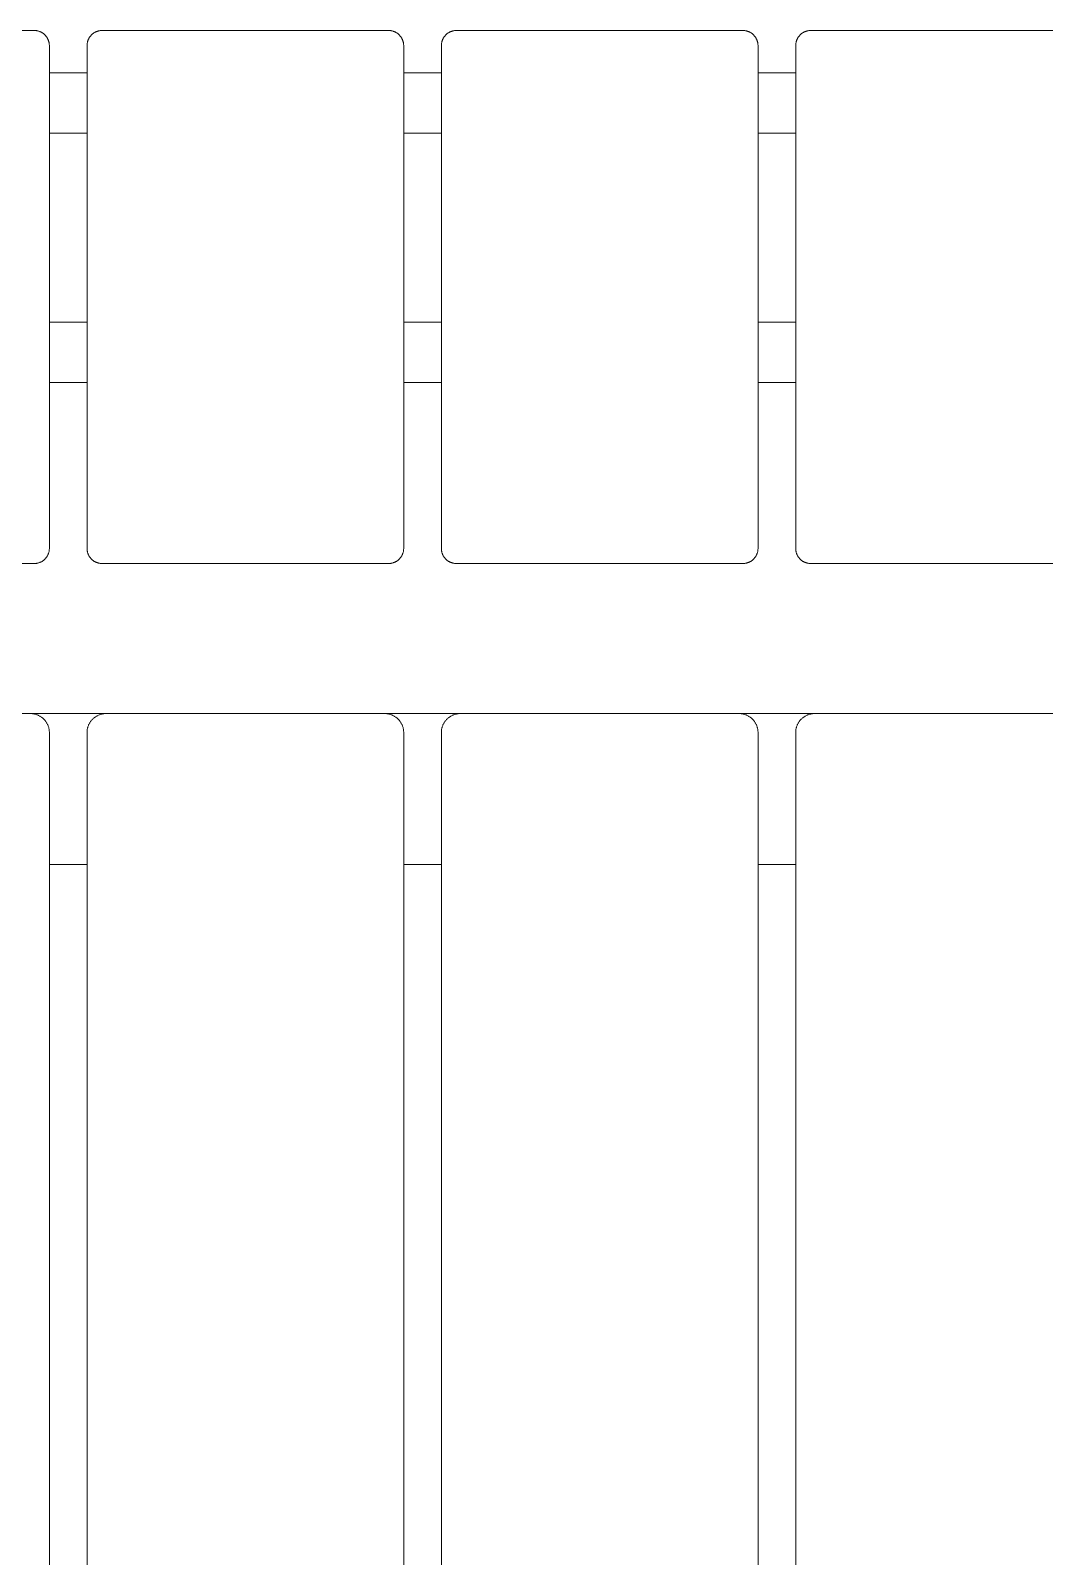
# Model space of a CAD drawing. Header units: millimetres. Extents: x -402 to 3954, y -41 to 3282.
# Drawn here: x 743.6 to 1012.6, y 1479.3 to 1884.1 of the extents above; entities that cross this region are included whole.
import ezdxf

# ---------------------------------------------------------------- set-up
doc = ezdxf.new("R2010")
doc.units = ezdxf.units.MM
doc.layers.add('ZANO_R', color=7, linetype='Continuous', lineweight=0)

msp = doc.modelspace()

# ---------------------------------------------------------------- linework, layer by layer
at = {"layer": 'ZANO_R'}
for p, q in [((668.63, 1884.13), (744.63, 1884.13)), ((744.63, 1884.13), (744.77, 1884.13)), ((744.77, 1884.13), (744.9, 1884.12)), ((744.9, 1884.12), (745.04, 1884.11)), ((745.04, 1884.11), (745.18, 1884.1)), ((745.18, 1884.1), (745.31, 1884.07)), ((745.31, 1884.07), (745.45, 1884.05)), ((745.45, 1884.05), (745.58, 1884.02)), ((745.58, 1884.02), (745.71, 1883.98)), ((745.71, 1883.98), (745.84, 1883.94)), ((745.84, 1883.94), (745.97, 1883.9)), ((745.97, 1883.9), (746.1, 1883.85)), ((746.1, 1883.85), (746.23, 1883.8)), ((746.23, 1883.8), (746.35, 1883.74)), ((746.35, 1883.74), (746.47, 1883.68)), ((746.47, 1883.68), (746.59, 1883.62)), ((746.59, 1883.62), (746.71, 1883.55)), ((746.71, 1883.55), (746.83, 1883.48)), ((746.83, 1883.48), (746.94, 1883.4)), ((746.94, 1883.4), (747.05, 1883.32)), ((747.05, 1883.32), (747.16, 1883.24)), ((747.16, 1883.24), (747.26, 1883.15)), ((747.26, 1883.15), (747.36, 1883.06)), ((747.36, 1883.06), (747.46, 1882.96)), ((747.46, 1882.96), (747.55, 1882.86)), ((747.55, 1882.86), (747.65, 1882.76)), ((747.65, 1882.76), (747.73, 1882.66)), ((747.73, 1882.66), (747.82, 1882.55)), ((747.82, 1882.55), (747.9, 1882.44)), ((759.36, 1882.44), (759.44, 1882.55)), ((759.44, 1882.55), (759.53, 1882.66)), ((759.53, 1882.66), (759.62, 1882.76)), ((759.62, 1882.76), (759.71, 1882.86)), ((759.71, 1882.86), (759.8, 1882.96)), ((759.8, 1882.96), (759.9, 1883.06)), ((759.9, 1883.06), (760, 1883.15)), ((760, 1883.15), (760.11, 1883.24)), ((760.11, 1883.24), (760.21, 1883.32)), ((760.21, 1883.32), (760.32, 1883.4)), ((760.32, 1883.4), (760.44, 1883.48)), ((760.44, 1883.48), (760.55, 1883.55)), ((760.55, 1883.55), (760.67, 1883.62)), ((760.67, 1883.62), (760.79, 1883.68)), ((760.79, 1883.68), (760.91, 1883.74)), ((760.91, 1883.74), (761.04, 1883.8)), ((761.04, 1883.8), (761.16, 1883.85)), ((761.16, 1883.85), (761.29, 1883.9)), ((761.29, 1883.9), (761.42, 1883.94)), ((761.42, 1883.94), (761.55, 1883.98)), ((761.55, 1883.98), (761.68, 1884.02)), ((761.68, 1884.02), (761.82, 1884.05)), ((761.82, 1884.05), (761.95, 1884.07)), ((761.95, 1884.07), (762.09, 1884.1)), ((762.09, 1884.1), (762.22, 1884.11)), ((762.22, 1884.11), (762.36, 1884.12)), ((762.36, 1884.12), (762.49, 1884.13)), ((762.49, 1884.13), (762.63, 1884.13)), ((762.63, 1884.13), (838.63, 1884.13)), ((838.63, 1884.13), (838.77, 1884.13)), ((838.77, 1884.13), (838.9, 1884.12)), ((838.9, 1884.12), (839.04, 1884.11)), ((839.04, 1884.11), (839.18, 1884.1)), ((839.18, 1884.1), (839.31, 1884.07)), ((839.31, 1884.07), (839.45, 1884.05)), ((839.45, 1884.05), (839.58, 1884.02)), ((839.58, 1884.02), (839.71, 1883.98)), ((839.71, 1883.98), (839.84, 1883.94)), ((839.84, 1883.94), (839.97, 1883.9)), ((839.97, 1883.9), (840.1, 1883.85)), ((840.1, 1883.85), (840.23, 1883.8)), ((840.23, 1883.8), (840.35, 1883.74)), ((840.35, 1883.74), (840.47, 1883.68)), ((840.47, 1883.68), (840.59, 1883.62)), ((840.59, 1883.62), (840.71, 1883.55)), ((840.71, 1883.55), (840.83, 1883.48)), ((840.83, 1883.48), (840.94, 1883.4)), ((840.94, 1883.4), (841.05, 1883.32)), ((841.05, 1883.32), (841.16, 1883.24)), ((841.16, 1883.24), (841.26, 1883.15)), ((841.26, 1883.15), (841.36, 1883.06)), ((841.36, 1883.06), (841.46, 1882.96)), ((841.46, 1882.96), (841.55, 1882.86)), ((841.55, 1882.86), (841.65, 1882.76)), ((841.65, 1882.76), (841.73, 1882.66)), ((841.73, 1882.66), (841.82, 1882.55)), ((841.82, 1882.55), (841.9, 1882.44)), ((853.36, 1882.44), (853.44, 1882.55)), ((853.44, 1882.55), (853.53, 1882.66)), ((853.53, 1882.66), (853.62, 1882.76)), ((853.62, 1882.76), (853.71, 1882.86)), ((853.71, 1882.86), (853.8, 1882.96)), ((853.8, 1882.96), (853.9, 1883.06)), ((853.9, 1883.06), (854, 1883.15)), ((854, 1883.15), (854.11, 1883.24)), ((854.11, 1883.24), (854.21, 1883.32)), ((854.21, 1883.32), (854.32, 1883.4)), ((854.32, 1883.4), (854.44, 1883.48)), ((854.44, 1883.48), (854.55, 1883.55)), ((854.55, 1883.55), (854.67, 1883.62)), ((854.67, 1883.62), (854.79, 1883.68)), ((854.79, 1883.68), (854.91, 1883.74)), ((854.91, 1883.74), (855.04, 1883.8)), ((855.04, 1883.8), (855.16, 1883.85)), ((855.16, 1883.85), (855.29, 1883.9)), ((855.29, 1883.9), (855.42, 1883.94)), ((855.42, 1883.94), (855.55, 1883.98)), ((855.55, 1883.98), (855.68, 1884.02)), ((855.68, 1884.02), (855.82, 1884.05)), ((855.82, 1884.05), (855.95, 1884.07)), ((855.95, 1884.07), (856.09, 1884.1)), ((856.09, 1884.1), (856.22, 1884.11)), ((856.22, 1884.11), (856.36, 1884.12)), ((856.36, 1884.12), (856.49, 1884.13)), ((856.49, 1884.13), (856.63, 1884.13)), ((856.63, 1884.13), (932.63, 1884.13)), ((932.63, 1884.13), (932.77, 1884.13)), ((932.77, 1884.13), (932.9, 1884.12)), ((932.9, 1884.12), (933.04, 1884.11)), ((933.04, 1884.11), (933.18, 1884.1)), ((933.18, 1884.1), (933.31, 1884.07)), ((933.31, 1884.07), (933.45, 1884.05)), ((933.45, 1884.05), (933.58, 1884.02)), ((933.58, 1884.02), (933.71, 1883.98)), ((933.71, 1883.98), (933.84, 1883.94)), ((933.84, 1883.94), (933.97, 1883.9)), ((933.97, 1883.9), (934.1, 1883.85)), ((934.1, 1883.85), (934.23, 1883.8)), ((934.23, 1883.8), (934.35, 1883.74)), ((934.35, 1883.74), (934.47, 1883.68)), ((934.47, 1883.68), (934.59, 1883.62)), ((934.59, 1883.62), (934.71, 1883.55)), ((934.71, 1883.55), (934.83, 1883.48)), ((934.83, 1883.48), (934.94, 1883.4)), ((934.94, 1883.4), (935.05, 1883.32)), ((935.05, 1883.32), (935.16, 1883.24)), ((935.16, 1883.24), (935.26, 1883.15)), ((935.26, 1883.15), (935.36, 1883.06)), ((935.36, 1883.06), (935.46, 1882.96)), ((935.46, 1882.96), (935.55, 1882.86)), ((935.55, 1882.86), (935.65, 1882.76)), ((935.65, 1882.76), (935.73, 1882.66)), ((935.73, 1882.66), (935.82, 1882.55)), ((935.82, 1882.55), (935.9, 1882.44)), ((947.36, 1882.44), (947.44, 1882.55)), ((947.44, 1882.55), (947.53, 1882.66)), ((947.53, 1882.66), (947.62, 1882.76)), ((947.62, 1882.76), (947.71, 1882.86)), ((947.71, 1882.86), (947.8, 1882.96)), ((947.8, 1882.96), (947.9, 1883.06)), ((947.9, 1883.06), (948, 1883.15)), ((948, 1883.15), (948.11, 1883.24)), ((948.11, 1883.24), (948.21, 1883.32)), ((948.21, 1883.32), (948.32, 1883.4)), ((948.32, 1883.4), (948.44, 1883.48)), ((948.44, 1883.48), (948.55, 1883.55)), ((948.55, 1883.55), (948.67, 1883.62)), ((948.67, 1883.62), (948.79, 1883.68)), ((948.79, 1883.68), (948.91, 1883.74)), ((948.91, 1883.74), (949.04, 1883.8)), ((949.04, 1883.8), (949.16, 1883.85)), ((949.16, 1883.85), (949.29, 1883.9)), ((949.29, 1883.9), (949.42, 1883.94)), ((949.42, 1883.94), (949.55, 1883.98)), ((949.55, 1883.98), (949.68, 1884.02)), ((949.68, 1884.02), (949.82, 1884.05)), ((949.82, 1884.05), (949.95, 1884.07)), ((949.95, 1884.07), (950.09, 1884.1)), ((950.09, 1884.1), (950.22, 1884.11)), ((950.22, 1884.11), (950.36, 1884.12)), ((950.36, 1884.12), (950.49, 1884.13)), ((950.49, 1884.13), (950.63, 1884.13)), ((950.63, 1884.13), (1026.63, 1884.13)), ((747.9, 1882.44), (747.98, 1882.33)), ((747.98, 1882.33), (748.05, 1882.21)), ((748.05, 1882.21), (748.12, 1882.09)), ((748.12, 1882.09), (748.18, 1881.97)), ((748.18, 1881.97), (748.24, 1881.85)), ((748.24, 1881.85), (748.3, 1881.73)), ((748.3, 1881.73), (748.35, 1881.6)), ((748.35, 1881.6), (748.4, 1881.47)), ((748.4, 1881.47), (748.44, 1881.34)), ((748.44, 1881.34), (748.48, 1881.21)), ((748.48, 1881.21), (748.52, 1881.08)), ((748.52, 1881.08), (748.55, 1880.95)), ((748.55, 1880.95), (748.57, 1880.81)), ((748.57, 1880.81), (748.59, 1880.68)), ((748.59, 1880.68), (748.61, 1880.54)), ((748.61, 1880.54), (748.62, 1880.41)), ((748.62, 1880.41), (748.63, 1880.27)), ((748.63, 1880.27), (748.63, 1880.13)), ((748.63, 1848.21), (748.63, 1880.13)), ((758.63, 1880.27), (758.64, 1880.41)), ((758.63, 1880.13), (758.63, 1880.27)), ((758.63, 1880.13), (758.63, 1848.21)), ((758.64, 1880.41), (758.65, 1880.54)), ((758.65, 1880.54), (758.67, 1880.68)), ((758.67, 1880.68), (758.69, 1880.81)), ((758.69, 1880.81), (758.72, 1880.95)), ((758.72, 1880.95), (758.75, 1881.08)), ((758.75, 1881.08), (758.78, 1881.21)), ((758.78, 1881.21), (758.82, 1881.34)), ((758.82, 1881.34), (758.86, 1881.47)), ((758.86, 1881.47), (758.91, 1881.6)), ((758.91, 1881.6), (758.96, 1881.73)), ((758.96, 1881.73), (759.02, 1881.85)), ((759.02, 1881.85), (759.08, 1881.97)), ((759.08, 1881.97), (759.14, 1882.09)), ((759.14, 1882.09), (759.21, 1882.21)), ((759.21, 1882.21), (759.29, 1882.33)), ((759.29, 1882.33), (759.36, 1882.44)), ((841.9, 1882.44), (841.98, 1882.33)), ((841.98, 1882.33), (842.05, 1882.21)), ((842.05, 1882.21), (842.12, 1882.09)), ((842.12, 1882.09), (842.18, 1881.97)), ((842.18, 1881.97), (842.24, 1881.85)), ((842.24, 1881.85), (842.3, 1881.73)), ((842.3, 1881.73), (842.35, 1881.6)), ((842.35, 1881.6), (842.4, 1881.47)), ((842.4, 1881.47), (842.44, 1881.34)), ((842.44, 1881.34), (842.48, 1881.21)), ((842.48, 1881.21), (842.52, 1881.08)), ((842.52, 1881.08), (842.55, 1880.95)), ((842.55, 1880.95), (842.57, 1880.81)), ((842.57, 1880.81), (842.59, 1880.68)), ((842.59, 1880.68), (842.61, 1880.54)), ((842.61, 1880.54), (842.62, 1880.41)), ((842.62, 1880.41), (842.63, 1880.27)), ((842.63, 1880.27), (842.63, 1880.13)), ((842.63, 1848.21), (842.63, 1880.13)), ((852.63, 1880.27), (852.64, 1880.41)), ((852.63, 1880.13), (852.63, 1880.27)), ((852.63, 1880.13), (852.63, 1848.21)), ((852.64, 1880.41), (852.65, 1880.54)), ((852.65, 1880.54), (852.67, 1880.68)), ((852.67, 1880.68), (852.69, 1880.81)), ((852.69, 1880.81), (852.72, 1880.95)), ((852.72, 1880.95), (852.75, 1881.08)), ((852.75, 1881.08), (852.78, 1881.21)), ((852.78, 1881.21), (852.82, 1881.34)), ((852.82, 1881.34), (852.86, 1881.47)), ((852.86, 1881.47), (852.91, 1881.6)), ((852.91, 1881.6), (852.96, 1881.73)), ((852.96, 1881.73), (853.02, 1881.85)), ((853.02, 1881.85), (853.08, 1881.97)), ((853.08, 1881.97), (853.14, 1882.09)), ((853.14, 1882.09), (853.21, 1882.21)), ((853.21, 1882.21), (853.29, 1882.33)), ((853.29, 1882.33), (853.36, 1882.44)), ((935.9, 1882.44), (935.98, 1882.33)), ((935.98, 1882.33), (936.05, 1882.21)), ((936.05, 1882.21), (936.12, 1882.09)), ((936.12, 1882.09), (936.18, 1881.97)), ((936.18, 1881.97), (936.24, 1881.85)), ((936.24, 1881.85), (936.3, 1881.73)), ((936.3, 1881.73), (936.35, 1881.6)), ((936.35, 1881.6), (936.4, 1881.47)), ((936.4, 1881.47), (936.44, 1881.34)), ((936.44, 1881.34), (936.48, 1881.21)), ((936.48, 1881.21), (936.52, 1881.08)), ((936.52, 1881.08), (936.55, 1880.95)), ((936.55, 1880.95), (936.57, 1880.81)), ((936.57, 1880.81), (936.59, 1880.68)), ((936.59, 1880.68), (936.61, 1880.54)), ((936.61, 1880.54), (936.62, 1880.41)), ((936.62, 1880.41), (936.63, 1880.27)), ((936.63, 1880.27), (936.63, 1880.13)), ((936.63, 1848.21), (936.63, 1880.13)), ((946.63, 1880.27), (946.64, 1880.41)), ((946.63, 1880.13), (946.63, 1880.27)), ((946.63, 1880.13), (946.63, 1848.21)), ((946.64, 1880.41), (946.65, 1880.54)), ((946.65, 1880.54), (946.67, 1880.68)), ((946.67, 1880.68), (946.69, 1880.81)), ((946.69, 1880.81), (946.72, 1880.95)), ((946.72, 1880.95), (946.75, 1881.08)), ((946.75, 1881.08), (946.78, 1881.21)), ((946.78, 1881.21), (946.82, 1881.34)), ((946.82, 1881.34), (946.86, 1881.47)), ((946.86, 1881.47), (946.91, 1881.6)), ((946.91, 1881.6), (946.96, 1881.73)), ((946.96, 1881.73), (947.02, 1881.85)), ((947.02, 1881.85), (947.08, 1881.97)), ((947.08, 1881.97), (947.14, 1882.09)), ((947.14, 1882.09), (947.21, 1882.21)), ((947.21, 1882.21), (947.29, 1882.33)), ((947.29, 1882.33), (947.36, 1882.44)), ((758.63, 1872.9), (748.63, 1872.9)), ((852.63, 1872.9), (842.63, 1872.9)), ((946.63, 1872.9), (936.63, 1872.9)), ((748.63, 1856.9), (758.63, 1856.9)), ((758.63, 1856.88), (748.63, 1856.88)), ((842.63, 1856.9), (852.63, 1856.9)), ((852.63, 1856.88), (842.63, 1856.88)), ((936.63, 1856.9), (946.63, 1856.9)), ((946.63, 1856.88), (936.63, 1856.88)), ((748.63, 1746.72), (748.63, 1848.21)), ((758.63, 1848.21), (758.63, 1746.72)), ((842.63, 1746.72), (842.63, 1848.21)), ((852.63, 1848.21), (852.63, 1746.72)), ((936.63, 1746.72), (936.63, 1848.21)), ((946.63, 1848.21), (946.63, 1746.72)), ((758.63, 1806.76), (748.63, 1806.76)), ((852.63, 1806.76), (842.63, 1806.76)), ((946.63, 1806.76), (936.63, 1806.76)), ((748.63, 1790.76), (758.63, 1790.76)), ((758.63, 1790.73), (748.63, 1790.73)), ((842.63, 1790.76), (852.63, 1790.76)), ((852.63, 1790.73), (842.63, 1790.73)), ((936.63, 1790.76), (946.63, 1790.76)), ((946.63, 1790.73), (936.63, 1790.73)), ((748.24, 1745), (748.18, 1744.88)), ((748.3, 1745.13), (748.24, 1745)), ((748.35, 1745.25), (748.3, 1745.13)), ((748.4, 1745.38), (748.35, 1745.25)), ((748.44, 1745.51), (748.4, 1745.38)), ((748.48, 1745.64), (748.44, 1745.51)), ((748.52, 1745.77), (748.48, 1745.64)), ((748.55, 1745.91), (748.52, 1745.77)), ((748.57, 1746.04), (748.55, 1745.91)), ((748.59, 1746.18), (748.57, 1746.04)), ((748.61, 1746.31), (748.59, 1746.18)), ((748.62, 1746.45), (748.61, 1746.31)), ((748.63, 1746.58), (748.62, 1746.45)), ((748.63, 1746.72), (748.63, 1746.58)), ((758.63, 1746.58), (758.63, 1746.72)), ((758.64, 1746.45), (758.63, 1746.58)), ((758.65, 1746.31), (758.64, 1746.45)), ((758.67, 1746.18), (758.65, 1746.31)), ((758.69, 1746.04), (758.67, 1746.18)), ((758.72, 1745.91), (758.69, 1746.04)), ((758.75, 1745.77), (758.72, 1745.91)), ((758.78, 1745.64), (758.75, 1745.77)), ((758.82, 1745.51), (758.78, 1745.64)), ((758.86, 1745.38), (758.82, 1745.51)), ((758.91, 1745.25), (758.86, 1745.38)), ((758.96, 1745.13), (758.91, 1745.25)), ((759.02, 1745), (758.96, 1745.13)), ((759.08, 1744.88), (759.02, 1745)), ((842.24, 1745), (842.18, 1744.88)), ((842.3, 1745.13), (842.24, 1745)), ((842.35, 1745.25), (842.3, 1745.13)), ((842.4, 1745.38), (842.35, 1745.25)), ((842.44, 1745.51), (842.4, 1745.38)), ((842.48, 1745.64), (842.44, 1745.51)), ((842.52, 1745.77), (842.48, 1745.64)), ((842.55, 1745.91), (842.52, 1745.77)), ((842.57, 1746.04), (842.55, 1745.91)), ((842.59, 1746.18), (842.57, 1746.04)), ((842.61, 1746.31), (842.59, 1746.18)), ((842.62, 1746.45), (842.61, 1746.31)), ((842.63, 1746.58), (842.62, 1746.45)), ((842.63, 1746.72), (842.63, 1746.58)), ((852.63, 1746.58), (852.63, 1746.72)), ((852.64, 1746.45), (852.63, 1746.58)), ((852.65, 1746.31), (852.64, 1746.45)), ((852.67, 1746.18), (852.65, 1746.31)), ((852.69, 1746.04), (852.67, 1746.18)), ((852.72, 1745.91), (852.69, 1746.04)), ((852.75, 1745.77), (852.72, 1745.91)), ((852.78, 1745.64), (852.75, 1745.77)), ((852.82, 1745.51), (852.78, 1745.64)), ((852.86, 1745.38), (852.82, 1745.51)), ((852.91, 1745.25), (852.86, 1745.38)), ((852.96, 1745.13), (852.91, 1745.25)), ((853.02, 1745), (852.96, 1745.13)), ((853.08, 1744.88), (853.02, 1745)), ((936.24, 1745), (936.18, 1744.88)), ((936.3, 1745.13), (936.24, 1745)), ((936.35, 1745.25), (936.3, 1745.13)), ((936.4, 1745.38), (936.35, 1745.25)), ((936.44, 1745.51), (936.4, 1745.38)), ((936.48, 1745.64), (936.44, 1745.51)), ((936.52, 1745.77), (936.48, 1745.64)), ((936.55, 1745.91), (936.52, 1745.77)), ((936.57, 1746.04), (936.55, 1745.91)), ((936.59, 1746.18), (936.57, 1746.04)), ((936.61, 1746.31), (936.59, 1746.18)), ((936.62, 1746.45), (936.61, 1746.31)), ((936.63, 1746.58), (936.62, 1746.45)), ((936.63, 1746.72), (936.63, 1746.58)), ((946.63, 1746.58), (946.63, 1746.72)), ((946.64, 1746.45), (946.63, 1746.58)), ((946.65, 1746.31), (946.64, 1746.45)), ((946.67, 1746.18), (946.65, 1746.31)), ((946.69, 1746.04), (946.67, 1746.18)), ((946.72, 1745.91), (946.69, 1746.04)), ((946.75, 1745.77), (946.72, 1745.91)), ((946.78, 1745.64), (946.75, 1745.77)), ((946.82, 1745.51), (946.78, 1745.64)), ((946.86, 1745.38), (946.82, 1745.51)), ((946.91, 1745.25), (946.86, 1745.38)), ((946.96, 1745.13), (946.91, 1745.25)), ((947.02, 1745), (946.96, 1745.13)), ((947.08, 1744.88), (947.02, 1745)), ((744.63, 1742.72), (668.63, 1742.72)), ((744.77, 1742.72), (744.63, 1742.72)), ((744.9, 1742.73), (744.77, 1742.72)), ((745.04, 1742.74), (744.9, 1742.73)), ((745.18, 1742.76), (745.04, 1742.74)), ((745.31, 1742.78), (745.18, 1742.76)), ((745.45, 1742.8), (745.31, 1742.78)), ((745.58, 1742.83), (745.45, 1742.8)), ((745.71, 1742.87), (745.58, 1742.83)), ((745.84, 1742.91), (745.71, 1742.87)), ((745.97, 1742.95), (745.84, 1742.91)), ((746.1, 1743), (745.97, 1742.95)), ((746.23, 1743.05), (746.1, 1743)), ((746.35, 1743.11), (746.23, 1743.05)), ((746.47, 1743.17), (746.35, 1743.11)), ((746.59, 1743.23), (746.47, 1743.17)), ((746.71, 1743.3), (746.59, 1743.23)), ((746.83, 1743.38), (746.71, 1743.3)), ((746.94, 1743.45), (746.83, 1743.38)), ((747.05, 1743.53), (746.94, 1743.45)), ((747.16, 1743.62), (747.05, 1743.53)), ((747.26, 1743.71), (747.16, 1743.62)), ((747.36, 1743.8), (747.26, 1743.71)), ((747.46, 1743.89), (747.36, 1743.8)), ((747.55, 1743.99), (747.46, 1743.89)), ((747.65, 1744.09), (747.55, 1743.99)), ((747.73, 1744.2), (747.65, 1744.09)), ((747.82, 1744.3), (747.73, 1744.2)), ((747.9, 1744.41), (747.82, 1744.3)), ((747.98, 1744.53), (747.9, 1744.41)), ((748.05, 1744.64), (747.98, 1744.53)), ((748.12, 1744.76), (748.05, 1744.64)), ((748.18, 1744.88), (748.12, 1744.76)), ((759.14, 1744.76), (759.08, 1744.88)), ((759.21, 1744.64), (759.14, 1744.76)), ((759.29, 1744.53), (759.21, 1744.64)), ((759.36, 1744.41), (759.29, 1744.53)), ((759.44, 1744.3), (759.36, 1744.41)), ((759.53, 1744.2), (759.44, 1744.3)), ((759.62, 1744.09), (759.53, 1744.2)), ((759.71, 1743.99), (759.62, 1744.09)), ((759.8, 1743.89), (759.71, 1743.99)), ((759.9, 1743.8), (759.8, 1743.89)), ((760, 1743.71), (759.9, 1743.8)), ((760.11, 1743.62), (760, 1743.71)), ((760.21, 1743.53), (760.11, 1743.62)), ((760.32, 1743.45), (760.21, 1743.53)), ((760.44, 1743.38), (760.32, 1743.45)), ((760.55, 1743.3), (760.44, 1743.38)), ((760.67, 1743.23), (760.55, 1743.3)), ((760.79, 1743.17), (760.67, 1743.23)), ((760.91, 1743.11), (760.79, 1743.17)), ((761.04, 1743.05), (760.91, 1743.11)), ((761.16, 1743), (761.04, 1743.05)), ((761.29, 1742.95), (761.16, 1743)), ((761.42, 1742.91), (761.29, 1742.95)), ((761.55, 1742.87), (761.42, 1742.91)), ((761.68, 1742.83), (761.55, 1742.87)), ((761.82, 1742.8), (761.68, 1742.83)), ((761.95, 1742.78), (761.82, 1742.8)), ((762.09, 1742.76), (761.95, 1742.78)), ((762.22, 1742.74), (762.09, 1742.76)), ((762.36, 1742.73), (762.22, 1742.74)), ((762.49, 1742.72), (762.36, 1742.73)), ((762.63, 1742.72), (762.49, 1742.72)), ((838.63, 1742.72), (762.63, 1742.72)), ((838.77, 1742.72), (838.63, 1742.72)), ((838.9, 1742.73), (838.77, 1742.72)), ((839.04, 1742.74), (838.9, 1742.73)), ((839.18, 1742.76), (839.04, 1742.74)), ((839.31, 1742.78), (839.18, 1742.76)), ((839.45, 1742.8), (839.31, 1742.78)), ((839.58, 1742.83), (839.45, 1742.8)), ((839.71, 1742.87), (839.58, 1742.83)), ((839.84, 1742.91), (839.71, 1742.87)), ((839.97, 1742.95), (839.84, 1742.91)), ((840.1, 1743), (839.97, 1742.95)), ((840.23, 1743.05), (840.1, 1743)), ((840.35, 1743.11), (840.23, 1743.05)), ((840.47, 1743.17), (840.35, 1743.11)), ((840.59, 1743.23), (840.47, 1743.17)), ((840.71, 1743.3), (840.59, 1743.23)), ((840.83, 1743.38), (840.71, 1743.3)), ((840.94, 1743.45), (840.83, 1743.38)), ((841.05, 1743.53), (840.94, 1743.45)), ((841.16, 1743.62), (841.05, 1743.53)), ((841.26, 1743.71), (841.16, 1743.62)), ((841.36, 1743.8), (841.26, 1743.71)), ((841.46, 1743.89), (841.36, 1743.8)), ((841.55, 1743.99), (841.46, 1743.89)), ((841.65, 1744.09), (841.55, 1743.99)), ((841.73, 1744.2), (841.65, 1744.09)), ((841.82, 1744.3), (841.73, 1744.2)), ((841.9, 1744.41), (841.82, 1744.3)), ((841.98, 1744.53), (841.9, 1744.41)), ((842.05, 1744.64), (841.98, 1744.53)), ((842.12, 1744.76), (842.05, 1744.64)), ((842.18, 1744.88), (842.12, 1744.76)), ((853.14, 1744.76), (853.08, 1744.88)), ((853.21, 1744.64), (853.14, 1744.76)), ((853.29, 1744.53), (853.21, 1744.64)), ((853.36, 1744.41), (853.29, 1744.53)), ((853.44, 1744.3), (853.36, 1744.41)), ((853.53, 1744.2), (853.44, 1744.3)), ((853.62, 1744.09), (853.53, 1744.2)), ((853.71, 1743.99), (853.62, 1744.09)), ((853.8, 1743.89), (853.71, 1743.99)), ((853.9, 1743.8), (853.8, 1743.89)), ((854, 1743.71), (853.9, 1743.8)), ((854.11, 1743.62), (854, 1743.71)), ((854.21, 1743.53), (854.11, 1743.62)), ((854.32, 1743.45), (854.21, 1743.53)), ((854.44, 1743.38), (854.32, 1743.45)), ((854.55, 1743.3), (854.44, 1743.38)), ((854.67, 1743.23), (854.55, 1743.3)), ((854.79, 1743.17), (854.67, 1743.23)), ((854.91, 1743.11), (854.79, 1743.17)), ((855.04, 1743.05), (854.91, 1743.11)), ((855.16, 1743), (855.04, 1743.05)), ((855.29, 1742.95), (855.16, 1743)), ((855.42, 1742.91), (855.29, 1742.95)), ((855.55, 1742.87), (855.42, 1742.91)), ((855.68, 1742.83), (855.55, 1742.87)), ((855.82, 1742.8), (855.68, 1742.83)), ((855.95, 1742.78), (855.82, 1742.8)), ((856.09, 1742.76), (855.95, 1742.78)), ((856.22, 1742.74), (856.09, 1742.76)), ((856.36, 1742.73), (856.22, 1742.74)), ((856.49, 1742.72), (856.36, 1742.73)), ((856.63, 1742.72), (856.49, 1742.72)), ((932.63, 1742.72), (856.63, 1742.72)), ((932.77, 1742.72), (932.63, 1742.72)), ((932.9, 1742.73), (932.77, 1742.72)), ((933.04, 1742.74), (932.9, 1742.73)), ((933.18, 1742.76), (933.04, 1742.74)), ((933.31, 1742.78), (933.18, 1742.76)), ((933.45, 1742.8), (933.31, 1742.78)), ((933.58, 1742.83), (933.45, 1742.8)), ((933.71, 1742.87), (933.58, 1742.83)), ((933.84, 1742.91), (933.71, 1742.87)), ((933.97, 1742.95), (933.84, 1742.91)), ((934.1, 1743), (933.97, 1742.95)), ((934.23, 1743.05), (934.1, 1743)), ((934.35, 1743.11), (934.23, 1743.05)), ((934.47, 1743.17), (934.35, 1743.11)), ((934.59, 1743.23), (934.47, 1743.17)), ((934.71, 1743.3), (934.59, 1743.23)), ((934.83, 1743.38), (934.71, 1743.3)), ((934.94, 1743.45), (934.83, 1743.38)), ((935.05, 1743.53), (934.94, 1743.45)), ((935.16, 1743.62), (935.05, 1743.53)), ((935.26, 1743.71), (935.16, 1743.62)), ((935.36, 1743.8), (935.26, 1743.71)), ((935.46, 1743.89), (935.36, 1743.8)), ((935.55, 1743.99), (935.46, 1743.89)), ((935.65, 1744.09), (935.55, 1743.99)), ((935.73, 1744.2), (935.65, 1744.09)), ((935.82, 1744.3), (935.73, 1744.2)), ((935.9, 1744.41), (935.82, 1744.3)), ((935.98, 1744.53), (935.9, 1744.41)), ((936.05, 1744.64), (935.98, 1744.53)), ((936.12, 1744.76), (936.05, 1744.64)), ((936.18, 1744.88), (936.12, 1744.76)), ((947.14, 1744.76), (947.08, 1744.88)), ((947.21, 1744.64), (947.14, 1744.76)), ((947.29, 1744.53), (947.21, 1744.64)), ((947.36, 1744.41), (947.29, 1744.53)), ((947.44, 1744.3), (947.36, 1744.41)), ((947.53, 1744.2), (947.44, 1744.3)), ((947.62, 1744.09), (947.53, 1744.2)), ((947.71, 1743.99), (947.62, 1744.09)), ((947.8, 1743.89), (947.71, 1743.99)), ((947.9, 1743.8), (947.8, 1743.89)), ((948, 1743.71), (947.9, 1743.8)), ((948.11, 1743.62), (948, 1743.71)), ((948.21, 1743.53), (948.11, 1743.62)), ((948.32, 1743.45), (948.21, 1743.53)), ((948.44, 1743.38), (948.32, 1743.45)), ((948.55, 1743.3), (948.44, 1743.38)), ((948.67, 1743.23), (948.55, 1743.3)), ((948.79, 1743.17), (948.67, 1743.23)), ((948.91, 1743.11), (948.79, 1743.17)), ((949.04, 1743.05), (948.91, 1743.11)), ((949.16, 1743), (949.04, 1743.05)), ((949.29, 1742.95), (949.16, 1743)), ((949.42, 1742.91), (949.29, 1742.95)), ((949.55, 1742.87), (949.42, 1742.91)), ((949.68, 1742.83), (949.55, 1742.87)), ((949.82, 1742.8), (949.68, 1742.83)), ((949.95, 1742.78), (949.82, 1742.8)), ((950.09, 1742.76), (949.95, 1742.78)), ((950.22, 1742.74), (950.09, 1742.76)), ((950.36, 1742.73), (950.22, 1742.74)), ((950.49, 1742.72), (950.36, 1742.73)), ((950.63, 1742.72), (950.49, 1742.72)), ((1026.63, 1742.72), (950.63, 1742.72)), ((743.63, 1702.91), (669.63, 1702.91)), ((743.8, 1702.9), (743.63, 1702.91)), ((763.52, 1702.91), (743.74, 1702.91)), ((743.97, 1702.89), (743.8, 1702.9)), ((744.14, 1702.88), (743.97, 1702.89)), ((744.31, 1702.86), (744.14, 1702.88)), ((744.48, 1702.83), (744.31, 1702.86)), ((744.65, 1702.8), (744.48, 1702.83)), ((744.82, 1702.76), (744.65, 1702.8)), ((744.98, 1702.72), (744.82, 1702.76)), ((745.14, 1702.67), (744.98, 1702.72)), ((745.31, 1702.62), (745.14, 1702.67)), ((745.47, 1702.56), (745.31, 1702.62)), ((745.62, 1702.49), (745.47, 1702.56)), ((745.78, 1702.42), (745.62, 1702.49)), ((745.93, 1702.34), (745.78, 1702.42)), ((746.08, 1702.26), (745.93, 1702.34)), ((746.23, 1702.18), (746.08, 1702.26)), ((746.37, 1702.09), (746.23, 1702.18)), ((746.51, 1701.99), (746.37, 1702.09)), ((746.65, 1701.89), (746.51, 1701.99)), ((746.79, 1701.78), (746.65, 1701.89)), ((746.92, 1701.67), (746.79, 1701.78)), ((747.04, 1701.56), (746.92, 1701.67)), ((747.17, 1701.44), (747.04, 1701.56)), ((747.29, 1701.32), (747.17, 1701.44)), ((747.4, 1701.19), (747.29, 1701.32)), ((747.51, 1701.06), (747.4, 1701.19)), ((747.62, 1700.93), (747.51, 1701.06)), ((747.72, 1700.79), (747.62, 1700.93)), ((747.81, 1700.65), (747.72, 1700.79)), ((747.9, 1700.5), (747.81, 1700.65)), ((747.99, 1700.36), (747.9, 1700.5)), ((759.27, 1700.36), (759.36, 1700.5)), ((759.36, 1700.5), (759.45, 1700.65)), ((759.45, 1700.65), (759.55, 1700.79)), ((759.55, 1700.79), (759.65, 1700.93)), ((759.65, 1700.93), (759.75, 1701.06)), ((759.75, 1701.06), (759.86, 1701.19)), ((759.86, 1701.19), (759.98, 1701.32)), ((759.98, 1701.32), (760.1, 1701.44)), ((760.1, 1701.44), (760.22, 1701.56)), ((760.22, 1701.56), (760.35, 1701.67)), ((760.35, 1701.67), (760.48, 1701.78)), ((760.48, 1701.78), (760.61, 1701.89)), ((760.61, 1701.89), (760.75, 1701.99)), ((760.75, 1701.99), (760.89, 1702.09)), ((760.89, 1702.09), (761.03, 1702.18)), ((761.03, 1702.18), (761.18, 1702.26)), ((761.18, 1702.26), (761.33, 1702.34)), ((761.33, 1702.34), (761.48, 1702.42)), ((761.48, 1702.42), (761.64, 1702.49)), ((761.64, 1702.49), (761.8, 1702.56)), ((761.8, 1702.56), (761.96, 1702.62)), ((761.96, 1702.62), (762.12, 1702.67)), ((762.12, 1702.67), (762.28, 1702.72)), ((762.28, 1702.72), (762.45, 1702.76)), ((762.45, 1702.76), (762.61, 1702.8)), ((762.61, 1702.8), (762.78, 1702.83)), ((762.78, 1702.83), (762.95, 1702.86)), ((762.95, 1702.86), (763.12, 1702.88)), ((763.12, 1702.88), (763.29, 1702.89)), ((763.29, 1702.89), (763.46, 1702.9)), ((763.46, 1702.9), (763.63, 1702.91)), ((837.63, 1702.91), (763.63, 1702.91)), ((837.8, 1702.9), (837.63, 1702.91)), ((857.52, 1702.91), (837.74, 1702.91)), ((837.97, 1702.89), (837.8, 1702.9)), ((838.14, 1702.88), (837.97, 1702.89)), ((838.31, 1702.86), (838.14, 1702.88)), ((838.48, 1702.83), (838.31, 1702.86)), ((838.65, 1702.8), (838.48, 1702.83)), ((838.82, 1702.76), (838.65, 1702.8)), ((838.98, 1702.72), (838.82, 1702.76)), ((839.14, 1702.67), (838.98, 1702.72)), ((839.31, 1702.62), (839.14, 1702.67)), ((839.47, 1702.56), (839.31, 1702.62)), ((839.62, 1702.49), (839.47, 1702.56)), ((839.78, 1702.42), (839.62, 1702.49)), ((839.93, 1702.34), (839.78, 1702.42)), ((840.08, 1702.26), (839.93, 1702.34)), ((840.23, 1702.18), (840.08, 1702.26)), ((840.37, 1702.09), (840.23, 1702.18)), ((840.51, 1701.99), (840.37, 1702.09)), ((840.65, 1701.89), (840.51, 1701.99)), ((840.79, 1701.78), (840.65, 1701.89)), ((840.92, 1701.67), (840.79, 1701.78)), ((841.04, 1701.56), (840.92, 1701.67)), ((841.17, 1701.44), (841.04, 1701.56)), ((841.29, 1701.32), (841.17, 1701.44)), ((841.4, 1701.19), (841.29, 1701.32)), ((841.51, 1701.06), (841.4, 1701.19)), ((841.62, 1700.93), (841.51, 1701.06)), ((841.72, 1700.79), (841.62, 1700.93)), ((841.81, 1700.65), (841.72, 1700.79)), ((841.9, 1700.5), (841.81, 1700.65)), ((841.99, 1700.36), (841.9, 1700.5)), ((853.27, 1700.36), (853.36, 1700.5)), ((853.36, 1700.5), (853.45, 1700.65)), ((853.45, 1700.65), (853.55, 1700.79)), ((853.55, 1700.79), (853.65, 1700.93)), ((853.65, 1700.93), (853.75, 1701.06)), ((853.75, 1701.06), (853.86, 1701.19)), ((853.86, 1701.19), (853.98, 1701.32)), ((853.98, 1701.32), (854.1, 1701.44)), ((854.1, 1701.44), (854.22, 1701.56)), ((854.22, 1701.56), (854.35, 1701.67)), ((854.35, 1701.67), (854.48, 1701.78)), ((854.48, 1701.78), (854.61, 1701.89)), ((854.61, 1701.89), (854.75, 1701.99)), ((854.75, 1701.99), (854.89, 1702.09)), ((854.89, 1702.09), (855.03, 1702.18)), ((855.03, 1702.18), (855.18, 1702.26)), ((855.18, 1702.26), (855.33, 1702.34)), ((855.33, 1702.34), (855.48, 1702.42)), ((855.48, 1702.42), (855.64, 1702.49)), ((855.64, 1702.49), (855.8, 1702.56)), ((855.8, 1702.56), (855.96, 1702.62)), ((855.96, 1702.62), (856.12, 1702.67)), ((856.12, 1702.67), (856.28, 1702.72)), ((856.28, 1702.72), (856.45, 1702.76)), ((856.45, 1702.76), (856.61, 1702.8)), ((856.61, 1702.8), (856.78, 1702.83)), ((856.78, 1702.83), (856.95, 1702.86)), ((856.95, 1702.86), (857.12, 1702.88)), ((857.12, 1702.88), (857.29, 1702.89)), ((857.29, 1702.89), (857.46, 1702.9)), ((857.46, 1702.9), (857.63, 1702.91)), ((931.63, 1702.91), (857.63, 1702.91)), ((931.8, 1702.9), (931.63, 1702.91)), ((951.52, 1702.91), (931.74, 1702.91)), ((931.97, 1702.89), (931.8, 1702.9)), ((932.14, 1702.88), (931.97, 1702.89)), ((932.31, 1702.86), (932.14, 1702.88)), ((932.48, 1702.83), (932.31, 1702.86)), ((932.65, 1702.8), (932.48, 1702.83)), ((932.82, 1702.76), (932.65, 1702.8)), ((932.98, 1702.72), (932.82, 1702.76)), ((933.14, 1702.67), (932.98, 1702.72)), ((933.31, 1702.62), (933.14, 1702.67)), ((933.47, 1702.56), (933.31, 1702.62)), ((933.62, 1702.49), (933.47, 1702.56)), ((933.78, 1702.42), (933.62, 1702.49)), ((933.93, 1702.34), (933.78, 1702.42)), ((934.08, 1702.26), (933.93, 1702.34)), ((934.23, 1702.18), (934.08, 1702.26)), ((934.37, 1702.09), (934.23, 1702.18)), ((934.51, 1701.99), (934.37, 1702.09)), ((934.65, 1701.89), (934.51, 1701.99)), ((934.79, 1701.78), (934.65, 1701.89)), ((934.92, 1701.67), (934.79, 1701.78)), ((935.04, 1701.56), (934.92, 1701.67)), ((935.17, 1701.44), (935.04, 1701.56)), ((935.29, 1701.32), (935.17, 1701.44)), ((935.4, 1701.19), (935.29, 1701.32)), ((935.51, 1701.06), (935.4, 1701.19)), ((935.62, 1700.93), (935.51, 1701.06)), ((935.72, 1700.79), (935.62, 1700.93)), ((935.81, 1700.65), (935.72, 1700.79)), ((935.9, 1700.5), (935.81, 1700.65)), ((935.99, 1700.36), (935.9, 1700.5)), ((947.27, 1700.36), (947.36, 1700.5)), ((947.36, 1700.5), (947.45, 1700.65)), ((947.45, 1700.65), (947.55, 1700.79)), ((947.55, 1700.79), (947.65, 1700.93)), ((947.65, 1700.93), (947.75, 1701.06)), ((947.75, 1701.06), (947.86, 1701.19)), ((947.86, 1701.19), (947.98, 1701.32)), ((947.98, 1701.32), (948.1, 1701.44)), ((948.1, 1701.44), (948.22, 1701.56)), ((948.22, 1701.56), (948.35, 1701.67)), ((948.35, 1701.67), (948.48, 1701.78)), ((948.48, 1701.78), (948.61, 1701.89)), ((948.61, 1701.89), (948.75, 1701.99)), ((948.75, 1701.99), (948.89, 1702.09)), ((948.89, 1702.09), (949.03, 1702.18)), ((949.03, 1702.18), (949.18, 1702.26)), ((949.18, 1702.26), (949.33, 1702.34)), ((949.33, 1702.34), (949.48, 1702.42)), ((949.48, 1702.42), (949.64, 1702.49)), ((949.64, 1702.49), (949.8, 1702.56)), ((949.8, 1702.56), (949.96, 1702.62)), ((949.96, 1702.62), (950.12, 1702.67)), ((950.12, 1702.67), (950.28, 1702.72)), ((950.28, 1702.72), (950.45, 1702.76)), ((950.45, 1702.76), (950.61, 1702.8)), ((950.61, 1702.8), (950.78, 1702.83)), ((950.78, 1702.83), (950.95, 1702.86)), ((950.95, 1702.86), (951.12, 1702.88)), ((951.12, 1702.88), (951.29, 1702.89)), ((951.29, 1702.89), (951.46, 1702.9)), ((951.46, 1702.9), (951.63, 1702.91)), ((1025.63, 1702.91), (951.63, 1702.91)), ((748.07, 1700.21), (747.99, 1700.36)), ((748.15, 1700.05), (748.07, 1700.21)), ((748.22, 1699.9), (748.15, 1700.05)), ((748.28, 1699.74), (748.22, 1699.9)), ((748.34, 1699.58), (748.28, 1699.74)), ((748.4, 1699.42), (748.34, 1699.58)), ((748.45, 1699.25), (748.4, 1699.42)), ((748.49, 1699.09), (748.45, 1699.25)), ((748.53, 1698.92), (748.49, 1699.09)), ((748.56, 1698.75), (748.53, 1698.92)), ((748.58, 1698.59), (748.56, 1698.75)), ((748.61, 1698.42), (748.58, 1698.59)), ((748.62, 1698.25), (748.61, 1698.42)), ((748.63, 1698.08), (748.62, 1698.25)), ((748.63, 1697.91), (748.63, 1698.08)), ((748.63, 1697.91), (748.63, 1257.91)), ((758.63, 1698.08), (758.64, 1698.25)), ((758.63, 1697.91), (758.63, 1698.08)), ((758.63, 1257.91), (758.63, 1697.91)), ((758.64, 1698.25), (758.66, 1698.42)), ((758.66, 1698.42), (758.68, 1698.59)), ((758.68, 1698.59), (758.7, 1698.75)), ((758.7, 1698.75), (758.74, 1698.92)), ((758.74, 1698.92), (758.77, 1699.09)), ((758.77, 1699.09), (758.82, 1699.25)), ((758.82, 1699.25), (758.87, 1699.42)), ((758.87, 1699.42), (758.92, 1699.58)), ((758.92, 1699.58), (758.98, 1699.74)), ((758.98, 1699.74), (759.05, 1699.9)), ((759.05, 1699.9), (759.12, 1700.05)), ((759.12, 1700.05), (759.19, 1700.21)), ((759.19, 1700.21), (759.27, 1700.36)), ((842.07, 1700.21), (841.99, 1700.36)), ((842.15, 1700.05), (842.07, 1700.21)), ((842.22, 1699.9), (842.15, 1700.05)), ((842.28, 1699.74), (842.22, 1699.9)), ((842.34, 1699.58), (842.28, 1699.74)), ((842.4, 1699.42), (842.34, 1699.58)), ((842.45, 1699.25), (842.4, 1699.42)), ((842.49, 1699.09), (842.45, 1699.25)), ((842.53, 1698.92), (842.49, 1699.09)), ((842.56, 1698.75), (842.53, 1698.92)), ((842.58, 1698.59), (842.56, 1698.75)), ((842.61, 1698.42), (842.58, 1698.59)), ((842.62, 1698.25), (842.61, 1698.42)), ((842.63, 1698.08), (842.62, 1698.25)), ((842.63, 1697.91), (842.63, 1698.08)), ((842.63, 1697.91), (842.63, 1257.91)), ((852.63, 1698.08), (852.64, 1698.25)), ((852.63, 1697.91), (852.63, 1698.08)), ((852.63, 1257.91), (852.63, 1697.91)), ((852.64, 1698.25), (852.66, 1698.42)), ((852.66, 1698.42), (852.68, 1698.59)), ((852.68, 1698.59), (852.7, 1698.75)), ((852.7, 1698.75), (852.74, 1698.92)), ((852.74, 1698.92), (852.77, 1699.09)), ((852.77, 1699.09), (852.82, 1699.25)), ((852.82, 1699.25), (852.87, 1699.42)), ((852.87, 1699.42), (852.92, 1699.58)), ((852.92, 1699.58), (852.98, 1699.74)), ((852.98, 1699.74), (853.05, 1699.9)), ((853.05, 1699.9), (853.12, 1700.05)), ((853.12, 1700.05), (853.19, 1700.21)), ((853.19, 1700.21), (853.27, 1700.36)), ((936.07, 1700.21), (935.99, 1700.36)), ((936.15, 1700.05), (936.07, 1700.21)), ((936.22, 1699.9), (936.15, 1700.05)), ((936.28, 1699.74), (936.22, 1699.9)), ((936.34, 1699.58), (936.28, 1699.74)), ((936.4, 1699.42), (936.34, 1699.58)), ((936.45, 1699.25), (936.4, 1699.42)), ((936.49, 1699.09), (936.45, 1699.25)), ((936.53, 1698.92), (936.49, 1699.09)), ((936.56, 1698.75), (936.53, 1698.92)), ((936.58, 1698.59), (936.56, 1698.75)), ((936.61, 1698.42), (936.58, 1698.59)), ((936.62, 1698.25), (936.61, 1698.42)), ((936.63, 1698.08), (936.62, 1698.25)), ((936.63, 1697.91), (936.63, 1698.08)), ((936.63, 1697.91), (936.63, 1257.91)), ((946.63, 1698.08), (946.64, 1698.25)), ((946.63, 1697.91), (946.63, 1698.08)), ((946.63, 1257.91), (946.63, 1697.91)), ((946.64, 1698.25), (946.66, 1698.42)), ((946.66, 1698.42), (946.68, 1698.59)), ((946.68, 1698.59), (946.7, 1698.75)), ((946.7, 1698.75), (946.74, 1698.92)), ((946.74, 1698.92), (946.77, 1699.09)), ((946.77, 1699.09), (946.82, 1699.25)), ((946.82, 1699.25), (946.87, 1699.42)), ((946.87, 1699.42), (946.92, 1699.58)), ((946.92, 1699.58), (946.98, 1699.74)), ((946.98, 1699.74), (947.05, 1699.9)), ((947.05, 1699.9), (947.12, 1700.05)), ((947.12, 1700.05), (947.19, 1700.21)), ((947.19, 1700.21), (947.27, 1700.36)), ((748.63, 1662.91), (758.63, 1662.91)), ((842.63, 1662.91), (852.63, 1662.91)), ((936.63, 1662.91), (946.63, 1662.91))]:
    msp.add_line(p, q, dxfattribs=at)

doc.saveas('drawing.dxf')
